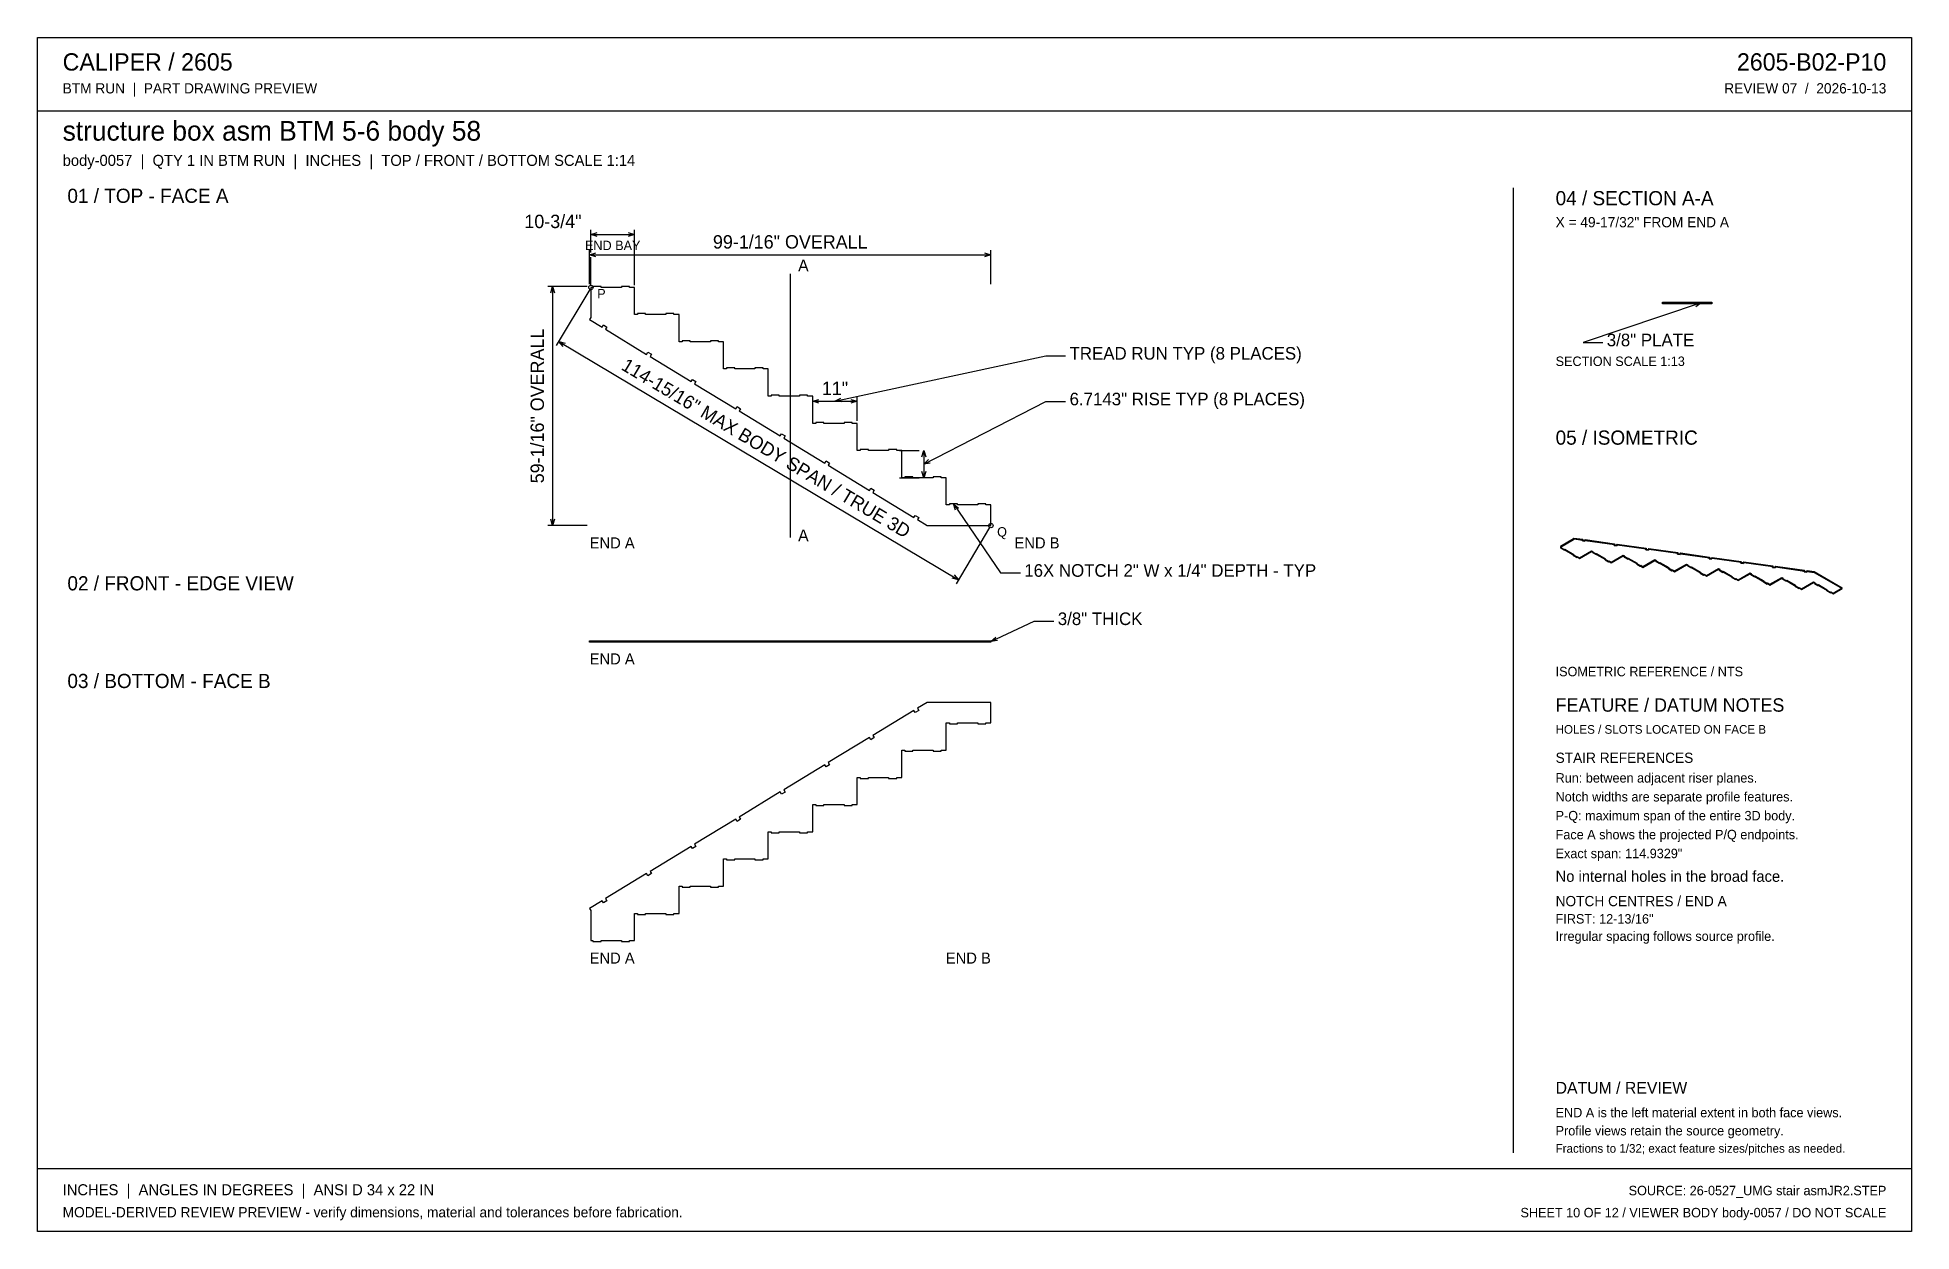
# Model space of a CAD drawing. Header units: inches. Extents: x 7 to 469, y 7 to 301.
import ezdxf
from ezdxf.enums import TextEntityAlignment as Align

# ---------------------------------------------------------------- set-up
doc = ezdxf.new("R2010")
doc.units = ezdxf.units.IN
doc.header["$MEASUREMENT"] = 0

msp = doc.modelspace()

# ---------------------------------------------------------------- linework, layer by layer
at = {"layer": 'ANNOTATION'}
for p, q in [((143.29, 248.31), (143.29, 253.94)), ((143.29, 252.78), (144.84, 253.26)), ((143.29, 252.78), (154.04, 252.78)), ((144.84, 252.29), (143.29, 252.78)), ((152.48, 253.26), (154.04, 252.78)), ((154.04, 252.78), (152.48, 252.29)), ((154.04, 240.28), (154.04, 253.94)), ((142.96, 240.53), (142.96, 248.89)), ((142.96, 247.72), (144.52, 248.21)), ((142.96, 247.72), (242.04, 247.72)), ((144.52, 247.24), (142.96, 247.72)), ((143.29, 240.28), (143.29, 247.14)), ((240.48, 248.21), (242.04, 247.72)), ((242.04, 247.72), (240.48, 247.24)), ((242.04, 240.53), (242.04, 248.89)), ((192.5, 243.06), (192.5, 177.97)), ((142.38, 239.94), (132.66, 239.94)), ((133.34, 238.39), (133.82, 239.94)), ((133.82, 239.94), (133.82, 180.89)), ((133.82, 239.94), (134.31, 238.39)), ((142.99, 239.19), (134.73, 225.33)), ((417.47, 235.85), (388.31, 226.12)), ((415.84, 235.82), (417.47, 235.85)), ((417.47, 235.85), (416.15, 234.9)), ((135.33, 226.33), (234.08, 167.53)), ((136.42, 225.12), (135.33, 226.33)), ((135.33, 226.33), (136.91, 225.95)), ((203.54, 211.57), (255.65, 222.83)), ((255.65, 222.83), (260.51, 222.83)), ((388.31, 226.12), (393.17, 226.12)), ((198.04, 206.71), (198.04, 212.73)), ((198.04, 211.57), (199.59, 212.05)), ((198.04, 211.57), (209.04, 211.57)), ((199.59, 211.08), (198.04, 211.57)), ((203.54, 211.57), (204.96, 212.37)), ((205.16, 211.42), (203.54, 211.57)), ((207.48, 212.05), (209.04, 211.57)), ((209.04, 211.57), (207.48, 211.08)), ((209.04, 206.71), (209.04, 212.73)), ((225.48, 196.05), (255.65, 211.56)), ((255.65, 211.56), (260.51, 211.56)), ((219.45, 199.41), (224.32, 199.41)), ((225, 197.85), (225.48, 199.41)), ((225.48, 199.41), (225.48, 192.69)), ((225.48, 199.41), (225.97, 197.85)), ((225.48, 196.05), (226.64, 197.19)), ((227.09, 196.33), (225.48, 196.05)), ((219.45, 192.69), (224.32, 192.69)), ((225.48, 192.69), (225, 194.25)), ((225.97, 194.25), (225.48, 192.69)), ((232.79, 186.23), (244.45, 169.22)), ((233.27, 184.67), (232.79, 186.23)), ((232.79, 186.23), (234.07, 185.22)), ((142.38, 180.89), (132.66, 180.89)), ((133.82, 180.89), (133.34, 182.45)), ((134.31, 182.45), (133.82, 180.89)), ((241.74, 180.39), (233.48, 166.52)), ((234.08, 167.53), (232.49, 167.9)), ((232.99, 168.74), (234.08, 167.53)), ((244.45, 169.22), (249.32, 169.22)), ((242.04, 152.26), (252.73, 157.31)), ((242.04, 152.26), (243.24, 153.36)), ((252.73, 157.31), (257.59, 157.31)), ((243.65, 152.48), (242.04, 152.26))]:
    msp.add_line(p, q, dxfattribs=at)
for centre in [(143.29, 239.69), (242.04, 180.89)]:
    msp.add_circle(centre, 0.544, dxfattribs=at)
at = {"layer": 'OUTLINE'}
for p, q in [((6.61, 301.39), (469.39, 301.39)), ((6.61, 6.61), (6.61, 301.39)), ((469.39, 301.39), (469.39, 6.61)), ((6.61, 283.31), (469.39, 283.31)), ((371, 264.25), (371, 26.06)), ((143.29, 239.69), (143.29, 232.28)), ((143.79, 239.69), (143.29, 239.69)), ((145.79, 239.94), (143.79, 239.94)), ((143.79, 239.94), (143.79, 239.69)), ((145.79, 239.69), (145.79, 239.94)), ((150.79, 239.69), (145.79, 239.69)), ((152.79, 239.94), (150.79, 239.94)), ((150.79, 239.94), (150.79, 239.69)), ((152.79, 239.69), (152.79, 239.94)), ((154.04, 239.69), (152.79, 239.69)), ((154.04, 232.98), (154.04, 239.69)), ((407.88, 236.06), (420.08, 236.06)), ((407.88, 235.65), (407.88, 236.06)), ((408.46, 235.65), (408.87, 236.06)), ((410.02, 235.65), (410.42, 236.06)), ((411.58, 235.65), (411.98, 236.06)), ((413.13, 235.65), (413.53, 236.06)), ((414.69, 235.65), (415.09, 236.06)), ((416.24, 235.65), (416.65, 236.06)), ((417.8, 235.65), (418.2, 236.06)), ((419.35, 235.65), (419.76, 236.06)), ((420.08, 236.06), (420.08, 235.65)), ((143.29, 232.28), (142.96, 231.75)), ((142.96, 231.75), (146.03, 229.88)), ((154.79, 232.98), (154.04, 232.98)), ((156.79, 233.23), (154.79, 233.23)), ((154.79, 233.23), (154.79, 232.98)), ((156.79, 232.98), (156.79, 233.23)), ((161.79, 232.98), (156.79, 232.98)), ((163.79, 233.23), (161.79, 233.23)), ((161.79, 233.23), (161.79, 232.98)), ((163.79, 232.98), (163.79, 233.23)), ((165.04, 232.98), (163.79, 232.98)), ((165.04, 226.27), (165.04, 232.98)), ((420.08, 235.65), (407.88, 235.65)), ((146.03, 229.88), (146.36, 230.41)), ((146.36, 230.41), (147.22, 229.88)), ((147.22, 229.88), (146.89, 229.35)), ((146.89, 229.35), (157.03, 223.16)), ((157.03, 223.16), (157.36, 223.7)), ((157.36, 223.7), (158.22, 223.17)), ((158.22, 223.17), (157.89, 222.63)), ((157.89, 222.63), (168.03, 216.45)), ((165.79, 226.27), (165.04, 226.27)), ((167.79, 226.52), (165.79, 226.52)), ((165.79, 226.52), (165.79, 226.27)), ((167.79, 226.27), (167.79, 226.52)), ((172.79, 226.27), (167.79, 226.27)), ((174.79, 226.52), (172.79, 226.52)), ((172.79, 226.52), (172.79, 226.27)), ((174.79, 226.27), (174.79, 226.52)), ((176.04, 226.27), (174.79, 226.27)), ((176.04, 219.55), (176.04, 226.27)), ((176.79, 219.55), (176.04, 219.55)), ((178.79, 219.8), (176.79, 219.8)), ((176.79, 219.8), (176.79, 219.55)), ((178.79, 219.55), (178.79, 219.8)), ((183.79, 219.55), (178.79, 219.55)), ((185.79, 219.8), (183.79, 219.8)), ((183.79, 219.8), (183.79, 219.55)), ((185.79, 219.55), (185.79, 219.8)), ((187.04, 219.55), (185.79, 219.55)), ((187.04, 212.84), (187.04, 219.55)), ((168.03, 216.45), (168.36, 216.98)), ((168.36, 216.98), (169.22, 216.45)), ((169.22, 216.45), (168.89, 215.92)), ((168.89, 215.92), (179.03, 209.73)), ((189.79, 213.09), (187.79, 213.09)), ((187.79, 213.09), (187.79, 212.84)), ((189.79, 212.84), (189.79, 213.09)), ((196.79, 213.09), (194.79, 213.09)), ((194.79, 213.09), (194.79, 212.84)), ((196.79, 212.84), (196.79, 213.09)), ((179.03, 209.73), (179.36, 210.27)), ((179.36, 210.27), (180.22, 209.74)), ((180.22, 209.74), (179.89, 209.21)), ((179.89, 209.21), (190.03, 203.02)), ((187.79, 212.84), (187.04, 212.84)), ((194.79, 212.84), (189.79, 212.84)), ((198.04, 212.84), (196.79, 212.84)), ((198.04, 206.12), (198.04, 212.84)), ((198.79, 206.12), (198.04, 206.12)), ((200.79, 206.37), (198.79, 206.37)), ((198.79, 206.37), (198.79, 206.12)), ((200.79, 206.12), (200.79, 206.37)), ((205.79, 206.12), (200.79, 206.12)), ((207.79, 206.37), (205.79, 206.37)), ((205.79, 206.37), (205.79, 206.12)), ((207.79, 206.12), (207.79, 206.37)), ((209.04, 206.12), (207.79, 206.12)), ((209.04, 199.41), (209.04, 206.12)), ((190.03, 203.02), (190.36, 203.55)), ((190.36, 203.55), (191.22, 203.03)), ((191.22, 203.03), (190.89, 202.49)), ((190.89, 202.49), (201.03, 196.3)), ((209.79, 199.41), (209.04, 199.41)), ((211.79, 199.66), (209.79, 199.66)), ((209.79, 199.66), (209.79, 199.41)), ((211.79, 199.41), (211.79, 199.66)), ((216.79, 199.41), (211.79, 199.41)), ((218.79, 199.66), (216.79, 199.66)), ((216.79, 199.66), (216.79, 199.41)), ((218.79, 199.41), (218.79, 199.66)), ((220.04, 199.41), (218.79, 199.41)), ((220.04, 192.69), (220.04, 199.41)), ((201.03, 196.3), (201.36, 196.84)), ((201.36, 196.84), (202.22, 196.31)), ((202.22, 196.31), (201.89, 195.78)), ((201.89, 195.78), (212.03, 189.59)), ((212.03, 189.59), (212.36, 190.12)), ((212.36, 190.12), (213.22, 189.6)), ((220.79, 192.69), (220.04, 192.69)), ((222.79, 192.94), (220.79, 192.94)), ((220.79, 192.94), (220.79, 192.69)), ((222.79, 192.69), (222.79, 192.94)), ((227.79, 192.69), (222.79, 192.69)), ((229.79, 192.94), (227.79, 192.94)), ((227.79, 192.94), (227.79, 192.69)), ((229.79, 192.69), (229.79, 192.94)), ((231.04, 192.69), (229.79, 192.69)), ((231.04, 185.98), (231.04, 192.69)), ((213.22, 189.6), (212.89, 189.06)), ((212.89, 189.06), (223.03, 182.88)), ((231.79, 185.98), (231.04, 185.98)), ((233.79, 186.23), (231.79, 186.23)), ((231.79, 186.23), (231.79, 185.98)), ((233.79, 185.98), (233.79, 186.23)), ((238.79, 185.98), (233.79, 185.98)), ((240.79, 186.23), (238.79, 186.23)), ((238.79, 186.23), (238.79, 185.98)), ((240.79, 185.98), (240.79, 186.23)), ((242.04, 185.98), (240.79, 185.98)), ((242.04, 180.89), (242.04, 185.98)), ((223.03, 182.88), (223.36, 183.41)), ((223.36, 183.41), (224.22, 182.88)), ((224.22, 182.88), (223.89, 182.35)), ((223.89, 182.35), (226.28, 180.89)), ((226.28, 180.89), (242.04, 180.89)), ((385.94, 177.59), (382.67, 175.7)), ((385.94, 177.4), (382.67, 175.51)), ((386.03, 177.81), (385.94, 177.59)), ((386.03, 177.62), (385.94, 177.4)), ((385.94, 177.4), (385.94, 177.59)), ((386.03, 177.62), (386.03, 177.81)), ((386.03, 177.81), (388.22, 177.51)), ((386.03, 177.62), (388.22, 177.32)), ((388.22, 177.51), (388.12, 177.29)), ((388.22, 177.32), (388.12, 177.1)), ((388.12, 177.1), (388.12, 177.29)), ((388.12, 177.29), (388.74, 177.2)), ((388.12, 177.1), (388.74, 177.01)), ((388.22, 177.32), (388.22, 177.51)), ((388.83, 177.42), (388.74, 177.2)), ((388.83, 177.23), (388.74, 177.01)), ((388.74, 177.01), (388.74, 177.2)), ((388.83, 177.42), (396.04, 176.41)), ((388.83, 177.23), (388.83, 177.42)), ((388.83, 177.23), (396.04, 176.22)), ((396.04, 176.41), (395.95, 176.19)), ((396.04, 176.22), (395.95, 176)), ((395.95, 176.19), (396.57, 176.11)), ((395.95, 176), (395.95, 176.19)), ((395.95, 176), (396.57, 175.92)), ((396.04, 176.22), (396.04, 176.41)), ((396.66, 176.33), (396.57, 176.11)), ((396.66, 176.14), (396.57, 175.92)), ((396.57, 175.92), (396.57, 176.11)), ((396.66, 176.14), (396.66, 176.33)), ((396.66, 176.33), (403.87, 175.32)), ((396.66, 176.14), (403.87, 175.13)), ((382.67, 175.7), (382.89, 175.57)), ((382.67, 175.7), (382.67, 175.51)), ((382.67, 175.51), (382.89, 175.38)), ((382.78, 175.51), (382.89, 175.57)), ((382.78, 175.51), (383.66, 175)), ((382.78, 175.32), (382.78, 175.51)), ((382.78, 175.32), (382.89, 175.38)), ((382.78, 175.32), (383.66, 174.81)), ((382.89, 175.38), (382.89, 175.57)), ((383.66, 175), (383.77, 175.06)), ((383.66, 174.81), (383.66, 175)), ((383.66, 174.81), (383.77, 174.87)), ((383.77, 174.87), (383.77, 175.06)), ((383.77, 175.06), (385.98, 173.79)), ((383.77, 174.87), (385.98, 173.6)), ((385.87, 173.72), (385.98, 173.79)), ((385.87, 173.72), (386.75, 173.21)), ((385.87, 173.53), (385.87, 173.72)), ((385.87, 173.53), (385.98, 173.6)), ((385.87, 173.53), (386.75, 173.02)), ((385.98, 173.6), (385.98, 173.79)), ((386.75, 173.21), (386.86, 173.28)), ((386.75, 173.02), (386.75, 173.21)), ((386.75, 173.02), (386.86, 173.09)), ((386.86, 173.28), (387.42, 172.96)), ((386.86, 173.09), (386.86, 173.28)), ((386.86, 173.09), (387.42, 172.77)), ((387.42, 172.96), (390.38, 174.67)), ((387.42, 172.77), (390.38, 174.48)), ((387.42, 172.77), (387.42, 172.96)), ((390.38, 174.67), (390.71, 174.48)), ((390.38, 174.48), (390.38, 174.67)), ((390.38, 174.48), (390.71, 174.29)), ((390.6, 174.42), (390.71, 174.48)), ((390.6, 174.23), (390.6, 174.42)), ((390.6, 174.42), (391.49, 173.91)), ((390.6, 174.23), (390.71, 174.29)), ((390.6, 174.23), (391.49, 173.72)), ((390.71, 174.29), (390.71, 174.48)), ((391.49, 173.91), (391.6, 173.97)), ((391.49, 173.72), (391.49, 173.91)), ((391.49, 173.72), (391.6, 173.78)), ((391.6, 173.78), (391.6, 173.97)), ((391.6, 173.97), (393.81, 172.7)), ((391.6, 173.78), (393.81, 172.5)), ((393.7, 172.63), (393.81, 172.7)), ((393.7, 172.44), (393.7, 172.63)), ((393.7, 172.63), (394.58, 172.12)), ((393.7, 172.44), (393.81, 172.5)), ((393.7, 172.44), (394.58, 171.93)), ((393.81, 172.5), (393.81, 172.7)), ((394.58, 172.12), (394.69, 172.18)), ((394.58, 171.93), (394.58, 172.12)), ((394.58, 171.93), (394.69, 171.99)), ((394.69, 171.99), (394.69, 172.18)), ((394.69, 172.18), (395.24, 171.87)), ((394.69, 171.99), (395.24, 171.67)), ((395.24, 171.87), (398.21, 173.58)), ((395.24, 171.67), (398.21, 173.39)), ((395.24, 171.67), (395.24, 171.87)), ((398.21, 173.39), (398.21, 173.58)), ((398.21, 173.58), (398.54, 173.39)), ((398.21, 173.39), (398.54, 173.2)), ((398.43, 173.32), (398.54, 173.39)), ((398.43, 173.32), (399.31, 172.81)), ((398.43, 173.13), (398.43, 173.32)), ((398.43, 173.13), (398.54, 173.2)), ((398.43, 173.13), (399.31, 172.62)), ((398.54, 173.2), (398.54, 173.39)), ((399.31, 172.81), (399.42, 172.88)), ((399.31, 172.62), (399.31, 172.81)), ((399.31, 172.62), (399.42, 172.69)), ((399.42, 172.69), (399.42, 172.88)), ((399.42, 172.88), (401.63, 171.6)), ((399.42, 172.69), (401.63, 171.41)), ((401.52, 171.54), (401.63, 171.6)), ((401.52, 171.35), (401.52, 171.54)), ((401.52, 171.54), (402.41, 171.03)), ((401.52, 171.35), (401.63, 171.41)), ((401.52, 171.35), (402.41, 170.84)), ((401.63, 171.41), (401.63, 171.6)), ((403.07, 170.77), (406.04, 172.49)), ((403.07, 170.58), (406.04, 172.29)), ((403.87, 175.32), (403.78, 175.1)), ((403.87, 175.13), (403.78, 174.91)), ((403.78, 175.1), (404.39, 175.02)), ((403.78, 174.91), (403.78, 175.1)), ((403.78, 174.91), (404.39, 174.82)), ((403.87, 175.13), (403.87, 175.32)), ((404.48, 175.23), (404.39, 175.02)), ((404.48, 175.04), (404.39, 174.82)), ((404.39, 174.82), (404.39, 175.02)), ((404.48, 175.04), (404.48, 175.23)), ((404.48, 175.23), (411.7, 174.23)), ((404.48, 175.04), (411.7, 174.04)), ((406.04, 172.49), (406.37, 172.29)), ((406.04, 172.29), (406.04, 172.49)), ((406.04, 172.29), (406.37, 172.1)), ((406.26, 172.23), (406.37, 172.29)), ((406.26, 172.04), (406.26, 172.23)), ((406.26, 172.23), (407.14, 171.72)), ((406.26, 172.04), (406.37, 172.1)), ((406.26, 172.04), (407.14, 171.53)), ((406.37, 172.1), (406.37, 172.29)), ((407.14, 171.72), (407.25, 171.78)), ((407.14, 171.53), (407.14, 171.72)), ((407.14, 171.53), (407.25, 171.59)), ((407.25, 171.78), (409.46, 170.51)), ((407.25, 171.59), (407.25, 171.78)), ((407.25, 171.59), (409.46, 170.32)), ((410.9, 169.68), (413.86, 171.39)), ((411.7, 174.23), (411.6, 174.01)), ((411.7, 174.04), (411.6, 173.82)), ((411.6, 174.01), (412.22, 173.92)), ((411.6, 173.82), (411.6, 174.01)), ((411.6, 173.82), (412.22, 173.73)), ((411.7, 174.04), (411.7, 174.23)), ((412.31, 174.14), (412.22, 173.92)), ((412.31, 173.95), (412.22, 173.73)), ((412.22, 173.73), (412.22, 173.92)), ((412.31, 174.14), (419.52, 173.13)), ((412.31, 173.95), (412.31, 174.14)), ((412.31, 173.95), (419.52, 172.94)), ((413.86, 171.2), (413.86, 171.39)), ((413.86, 171.39), (414.19, 171.2)), ((419.52, 173.13), (419.43, 172.91)), ((419.52, 172.94), (419.43, 172.72)), ((419.43, 172.72), (419.43, 172.91)), ((419.43, 172.91), (420.05, 172.83)), ((419.43, 172.72), (420.05, 172.64)), ((419.52, 172.94), (419.52, 173.13)), ((420.14, 173.05), (420.05, 172.83)), ((420.14, 172.86), (420.05, 172.64)), ((420.05, 172.64), (420.05, 172.83)), ((420.14, 172.86), (420.14, 173.05)), ((420.14, 173.05), (427.35, 172.04)), ((420.14, 172.86), (427.35, 171.85)), ((427.35, 172.04), (427.26, 171.82)), ((427.35, 171.85), (427.26, 171.63)), ((427.26, 171.63), (427.26, 171.82)), ((427.26, 171.82), (427.87, 171.74)), ((427.26, 171.63), (427.87, 171.54)), ((427.35, 171.85), (427.35, 172.04)), ((427.96, 171.95), (427.87, 171.74)), ((427.96, 171.76), (427.87, 171.54)), ((427.87, 171.54), (427.87, 171.74)), ((427.96, 171.76), (427.96, 171.95)), ((427.96, 171.95), (435.18, 170.95)), ((427.96, 171.76), (435.18, 170.76)), ((402.41, 171.03), (402.52, 171.09)), ((402.41, 170.84), (402.41, 171.03)), ((402.41, 170.84), (402.52, 170.9)), ((402.52, 170.9), (402.52, 171.09)), ((402.52, 171.09), (403.07, 170.77)), ((402.52, 170.9), (403.07, 170.58)), ((403.07, 170.58), (403.07, 170.77)), ((409.35, 170.44), (409.46, 170.51)), ((409.35, 170.44), (410.23, 169.93)), ((409.35, 170.25), (409.35, 170.44)), ((409.35, 170.25), (409.46, 170.32)), ((409.35, 170.25), (410.23, 169.74)), ((409.46, 170.32), (409.46, 170.51)), ((410.23, 169.93), (410.34, 170)), ((410.23, 169.74), (410.23, 169.93)), ((410.23, 169.74), (410.34, 169.81)), ((410.34, 169.81), (410.34, 170)), ((410.34, 170), (410.9, 169.68)), ((410.34, 169.81), (410.9, 169.49)), ((410.9, 169.49), (413.86, 171.2)), ((410.9, 169.49), (410.9, 169.68)), ((413.86, 171.2), (414.19, 171.01)), ((414.08, 171.14), (414.19, 171.2)), ((414.08, 170.95), (414.08, 171.14)), ((414.08, 171.14), (414.97, 170.63)), ((414.08, 170.95), (414.19, 171.01)), ((414.08, 170.95), (414.97, 170.44)), ((414.19, 171.01), (414.19, 171.2)), ((414.97, 170.63), (415.08, 170.69)), ((414.97, 170.44), (414.97, 170.63)), ((414.97, 170.44), (415.08, 170.5)), ((415.08, 170.69), (417.29, 169.42)), ((415.08, 170.5), (415.08, 170.69)), ((415.08, 170.5), (417.29, 169.22)), ((417.18, 169.35), (417.29, 169.42)), ((417.18, 169.35), (418.06, 168.84)), ((417.18, 169.16), (417.18, 169.35)), ((417.18, 169.16), (417.29, 169.22)), ((417.18, 169.16), (418.06, 168.65)), ((417.29, 169.22), (417.29, 169.42)), ((418.06, 168.84), (418.17, 168.91)), ((418.06, 168.65), (418.06, 168.84)), ((418.06, 168.65), (418.17, 168.71)), ((418.17, 168.91), (418.72, 168.59)), ((418.17, 168.71), (418.17, 168.91)), ((418.17, 168.71), (418.72, 168.39)), ((418.72, 168.59), (421.69, 170.3)), ((418.72, 168.39), (421.69, 170.11)), ((418.72, 168.39), (418.72, 168.59)), ((421.69, 170.11), (421.69, 170.3)), ((421.69, 170.3), (422.02, 170.11)), ((421.69, 170.11), (422.02, 169.92)), ((421.91, 170.04), (422.02, 170.11)), ((421.91, 170.04), (422.79, 169.53)), ((421.91, 169.85), (421.91, 170.04)), ((421.91, 169.85), (422.02, 169.92)), ((421.91, 169.85), (422.79, 169.34)), ((422.02, 169.92), (422.02, 170.11)), ((422.79, 169.53), (422.9, 169.6)), ((422.79, 169.34), (422.79, 169.53)), ((422.79, 169.34), (422.9, 169.41)), ((422.9, 169.6), (425.11, 168.32)), ((422.9, 169.41), (422.9, 169.6)), ((422.9, 169.41), (425.11, 168.13)), ((425, 168.26), (425.11, 168.32)), ((425, 168.26), (425.89, 167.75)), ((425, 168.07), (425, 168.26)), ((425, 168.07), (425.11, 168.13)), ((425, 168.07), (425.89, 167.56)), ((425.11, 168.13), (425.11, 168.32)), ((425.89, 167.75), (426, 167.81)), ((425.89, 167.56), (425.89, 167.75)), ((425.89, 167.56), (426, 167.62)), ((426, 167.62), (426, 167.81)), ((426, 167.81), (426.55, 167.49)), ((426, 167.62), (426.55, 167.3)), ((426.55, 167.49), (429.52, 169.21)), ((426.55, 167.3), (429.52, 169.01)), ((426.55, 167.3), (426.55, 167.49)), ((429.52, 169.21), (429.85, 169.01)), ((429.52, 169.01), (429.52, 169.21)), ((429.52, 169.01), (429.85, 168.82)), ((429.74, 168.95), (429.85, 169.01)), ((429.74, 168.76), (429.74, 168.95)), ((429.74, 168.95), (430.62, 168.44)), ((429.74, 168.76), (429.85, 168.82)), ((429.74, 168.76), (430.62, 168.25)), ((429.85, 168.82), (429.85, 169.01)), ((430.62, 168.44), (430.73, 168.5)), ((430.62, 168.25), (430.62, 168.44)), ((430.62, 168.25), (430.73, 168.31)), ((430.73, 168.5), (432.94, 167.23)), ((430.73, 168.31), (430.73, 168.5)), ((430.73, 168.31), (432.94, 167.04)), ((432.83, 167.16), (432.94, 167.23)), ((432.83, 167.16), (433.71, 166.65)), ((432.83, 166.97), (432.83, 167.16)), ((432.83, 166.97), (432.94, 167.04)), ((432.83, 166.97), (433.71, 166.46)), ((432.94, 167.04), (432.94, 167.23)), ((433.71, 166.65), (433.82, 166.72)), ((433.71, 166.46), (433.71, 166.65)), ((433.82, 166.53), (433.82, 166.72)), ((433.82, 166.72), (434.38, 166.4)), ((434.38, 166.4), (437.34, 168.11)), ((434.38, 166.21), (437.34, 167.92)), ((435.18, 170.95), (435.08, 170.73)), ((435.18, 170.76), (435.08, 170.54)), ((435.08, 170.73), (435.7, 170.64)), ((435.08, 170.54), (435.08, 170.73)), ((435.08, 170.54), (435.7, 170.45)), ((435.18, 170.76), (435.18, 170.95)), ((435.79, 170.86), (435.7, 170.64)), ((435.79, 170.67), (435.7, 170.45)), ((435.7, 170.45), (435.7, 170.64)), ((435.79, 170.86), (443, 169.85)), ((435.79, 170.67), (435.79, 170.86)), ((435.79, 170.67), (443, 169.66)), ((437.34, 168.11), (437.67, 167.92)), ((437.34, 167.92), (437.34, 168.11)), ((437.34, 167.92), (437.67, 167.73)), ((437.56, 167.86), (437.67, 167.92)), ((437.56, 167.86), (438.45, 167.35)), ((437.56, 167.67), (437.56, 167.86)), ((437.56, 167.67), (437.67, 167.73)), ((437.56, 167.67), (438.45, 167.16)), ((437.67, 167.73), (437.67, 167.92)), ((438.45, 167.35), (438.56, 167.41)), ((438.45, 167.16), (438.45, 167.35)), ((438.45, 167.16), (438.56, 167.22)), ((438.56, 167.22), (438.56, 167.41)), ((438.56, 167.41), (440.77, 166.14)), ((438.56, 167.22), (440.77, 165.94)), ((442.2, 165.31), (445.17, 167.02)), ((442.2, 165.12), (445.17, 166.83)), ((443, 169.85), (442.91, 169.63)), ((443, 169.66), (442.91, 169.44)), ((442.91, 169.44), (442.91, 169.63)), ((442.91, 169.63), (443.53, 169.55)), ((442.91, 169.44), (443.53, 169.36)), ((443, 169.66), (443, 169.85)), ((443.62, 169.77), (443.53, 169.55)), ((443.62, 169.58), (443.53, 169.36)), ((443.53, 169.36), (443.53, 169.55)), ((443.62, 169.77), (445.32, 169.53)), ((443.62, 169.58), (443.62, 169.77)), ((443.62, 169.58), (445.32, 169.34)), ((445.17, 166.83), (445.17, 167.02)), ((445.17, 167.02), (445.5, 166.83)), ((445.17, 166.83), (445.5, 166.64)), ((445.32, 169.53), (452.28, 165.51)), ((445.32, 169.34), (445.32, 169.53)), ((445.32, 169.34), (452.28, 165.32)), ((445.39, 166.76), (445.5, 166.83)), ((445.39, 166.76), (446.27, 166.25)), ((445.39, 166.57), (445.39, 166.76)), ((445.39, 166.57), (445.5, 166.64)), ((445.5, 166.64), (445.5, 166.83)), ((433.71, 166.46), (433.82, 166.53)), ((433.82, 166.53), (434.38, 166.21)), ((434.38, 166.21), (434.38, 166.4)), ((440.66, 166.07), (440.77, 166.14)), ((440.66, 165.88), (440.66, 166.07)), ((440.66, 166.07), (441.54, 165.56)), ((440.66, 165.88), (440.77, 165.94)), ((440.66, 165.88), (441.54, 165.37)), ((440.77, 165.94), (440.77, 166.14)), ((441.54, 165.56), (441.65, 165.63)), ((441.54, 165.37), (441.54, 165.56)), ((441.54, 165.37), (441.65, 165.43)), ((441.65, 165.43), (441.65, 165.63)), ((441.65, 165.63), (442.2, 165.31)), ((441.65, 165.43), (442.2, 165.12)), ((442.2, 165.12), (442.2, 165.31)), ((445.39, 166.57), (446.27, 166.06)), ((446.27, 166.25), (446.38, 166.32)), ((446.27, 166.06), (446.27, 166.25)), ((446.27, 166.06), (446.38, 166.13)), ((446.38, 166.13), (446.38, 166.32)), ((446.38, 166.32), (448.59, 165.04)), ((446.38, 166.13), (448.59, 164.85)), ((448.48, 164.98), (448.59, 165.04)), ((448.48, 164.79), (448.48, 164.98)), ((448.48, 164.98), (449.37, 164.47)), ((448.48, 164.79), (448.59, 164.85)), ((448.48, 164.79), (449.37, 164.28)), ((448.59, 164.85), (448.59, 165.04)), ((449.37, 164.47), (449.48, 164.53)), ((449.37, 164.28), (449.37, 164.47)), ((449.37, 164.28), (449.48, 164.34)), ((449.48, 164.34), (449.48, 164.53)), ((449.48, 164.53), (450.03, 164.21)), ((449.48, 164.34), (450.03, 164.02)), ((450.03, 164.21), (452.28, 165.51)), ((450.03, 164.02), (452.28, 165.32)), ((450.03, 164.02), (450.03, 164.21)), ((452.28, 165.32), (452.28, 165.51)), ((142.96, 152.44), (242.04, 152.44)), ((142.96, 152.07), (142.96, 152.44)), ((242.04, 152.07), (142.96, 152.07)), ((242.04, 152.44), (242.04, 152.07)), ((223.03, 135.26), (212.89, 129.08)), ((223.36, 134.73), (223.03, 135.26)), ((224.22, 135.26), (223.36, 134.73)), ((226.28, 137.25), (223.89, 135.79)), ((223.89, 135.79), (224.22, 135.26)), ((242.04, 137.25), (226.28, 137.25)), ((242.04, 132.16), (242.04, 137.25)), ((231.04, 125.45), (231.04, 132.16)), ((231.04, 132.16), (231.79, 132.16)), ((231.79, 132.16), (231.79, 131.91)), ((231.79, 131.91), (233.79, 131.91)), ((233.79, 131.91), (233.79, 132.16)), ((233.79, 132.16), (238.79, 132.16)), ((238.79, 132.16), (238.79, 131.91)), ((238.79, 131.91), (240.79, 131.91)), ((240.79, 131.91), (240.79, 132.16)), ((240.79, 132.16), (242.04, 132.16)), ((212.03, 128.55), (201.89, 122.36)), ((212.36, 128.02), (212.03, 128.55)), ((213.22, 128.54), (212.36, 128.02)), ((212.89, 129.08), (213.22, 128.54)), ((220.04, 118.73), (220.04, 125.45)), ((220.04, 125.45), (220.79, 125.45)), ((220.79, 125.45), (220.79, 125.2)), ((220.79, 125.2), (222.79, 125.2)), ((222.79, 125.2), (222.79, 125.45)), ((222.79, 125.45), (227.79, 125.45)), ((227.79, 125.45), (227.79, 125.2)), ((227.79, 125.2), (229.79, 125.2)), ((229.79, 125.2), (229.79, 125.45)), ((229.79, 125.45), (231.04, 125.45)), ((201.03, 121.84), (190.89, 115.65)), ((201.36, 121.3), (201.03, 121.84)), ((202.22, 121.83), (201.36, 121.3)), ((201.89, 122.36), (202.22, 121.83)), ((209.04, 112.02), (209.04, 118.73)), ((209.04, 118.73), (209.79, 118.73)), ((209.79, 118.73), (209.79, 118.48)), ((209.79, 118.48), (211.79, 118.48)), ((211.79, 118.48), (211.79, 118.73)), ((211.79, 118.73), (216.79, 118.73)), ((216.79, 118.73), (216.79, 118.48)), ((216.79, 118.48), (218.79, 118.48)), ((218.79, 118.48), (218.79, 118.73)), ((218.79, 118.73), (220.04, 118.73)), ((190.03, 115.12), (179.89, 108.93)), ((190.36, 114.59), (190.03, 115.12)), ((191.22, 115.11), (190.36, 114.59)), ((190.89, 115.65), (191.22, 115.11)), ((198.04, 105.3), (198.04, 112.02)), ((198.04, 112.02), (198.79, 112.02)), ((198.79, 112.02), (198.79, 111.77)), ((198.79, 111.77), (200.79, 111.77)), ((200.79, 111.77), (200.79, 112.02)), ((200.79, 112.02), (205.79, 112.02)), ((205.79, 112.02), (205.79, 111.77)), ((205.79, 111.77), (207.79, 111.77)), ((207.79, 111.77), (207.79, 112.02)), ((207.79, 112.02), (209.04, 112.02)), ((179.03, 108.41), (168.89, 102.22)), ((179.36, 107.87), (179.03, 108.41)), ((180.22, 108.4), (179.36, 107.87)), ((179.89, 108.93), (180.22, 108.4)), ((168.89, 102.22), (169.22, 101.69)), ((187.04, 98.59), (187.04, 105.3)), ((187.04, 105.3), (187.79, 105.3)), ((187.79, 105.3), (187.79, 105.05)), ((187.79, 105.05), (189.79, 105.05)), ((189.79, 105.05), (189.79, 105.3)), ((189.79, 105.3), (194.79, 105.3)), ((194.79, 105.3), (194.79, 105.05)), ((194.79, 105.05), (196.79, 105.05)), ((196.79, 105.05), (196.79, 105.3)), ((196.79, 105.3), (198.04, 105.3)), ((168.03, 101.69), (157.89, 95.51)), ((168.36, 101.16), (168.03, 101.69)), ((169.22, 101.69), (168.36, 101.16)), ((176.04, 91.87), (176.04, 98.59)), ((176.04, 98.59), (176.79, 98.59)), ((176.79, 98.59), (176.79, 98.34)), ((176.79, 98.34), (178.79, 98.34)), ((178.79, 98.34), (178.79, 98.59)), ((178.79, 98.59), (183.79, 98.59)), ((183.79, 98.59), (183.79, 98.34)), ((183.79, 98.34), (185.79, 98.34)), ((185.79, 98.34), (185.79, 98.59)), ((185.79, 98.59), (187.04, 98.59)), ((157.03, 94.98), (146.89, 88.79)), ((157.36, 94.44), (157.03, 94.98)), ((158.22, 94.97), (157.36, 94.44)), ((157.89, 95.51), (158.22, 94.97)), ((146.03, 88.26), (142.96, 86.39)), ((146.36, 87.73), (146.03, 88.26)), ((147.22, 88.26), (146.36, 87.73)), ((146.89, 88.79), (147.22, 88.26)), ((165.04, 85.16), (165.04, 91.87)), ((165.04, 91.87), (165.79, 91.87)), ((165.79, 91.87), (165.79, 91.62)), ((165.79, 91.62), (167.79, 91.62)), ((167.79, 91.62), (167.79, 91.87)), ((167.79, 91.87), (172.79, 91.87)), ((172.79, 91.87), (172.79, 91.62)), ((172.79, 91.62), (174.79, 91.62)), ((174.79, 91.62), (174.79, 91.87)), ((174.79, 91.87), (176.04, 91.87)), ((142.96, 86.39), (143.29, 85.86)), ((143.29, 85.86), (143.29, 78.45)), ((154.04, 78.45), (154.04, 85.16)), ((154.04, 85.16), (154.79, 85.16)), ((154.79, 85.16), (154.79, 84.91)), ((154.79, 84.91), (156.79, 84.91)), ((156.79, 84.91), (156.79, 85.16)), ((156.79, 85.16), (161.79, 85.16)), ((161.79, 85.16), (161.79, 84.91)), ((161.79, 84.91), (163.79, 84.91)), ((163.79, 84.91), (163.79, 85.16)), ((163.79, 85.16), (165.04, 85.16)), ((143.29, 78.45), (143.79, 78.45)), ((143.79, 78.45), (143.79, 78.2)), ((143.79, 78.2), (145.79, 78.2)), ((145.79, 78.2), (145.79, 78.45)), ((145.79, 78.45), (150.79, 78.45)), ((150.79, 78.45), (150.79, 78.2)), ((150.79, 78.2), (152.79, 78.2)), ((152.79, 78.2), (152.79, 78.45)), ((152.79, 78.45), (154.04, 78.45)), ((6.61, 22.17), (469.39, 22.17)), ((469.39, 6.61), (6.61, 6.61))]:
    msp.add_line(p, q, dxfattribs=at)

# ---------------------------------------------------------------- texts
at = {"layer": 'ANNOTATION'}
for s, height, p in [('CALIPER / 2605', 4.2778, (12.83, 293.22)), ('BTM RUN  |  PART DRAWING PREVIEW', 2.5278, (12.83, 287.58)), ('structure box asm BTM 5-6 body 58', 4.8611, (12.83, 275.92)), ('body-0057  |  QTY 1 IN BTM RUN  |  INCHES  |  TOP / FRONT / BOTTOM SCALE 1:14', 2.7222, (12.83, 269.69)), ('01 / TOP - FACE A', 3.5, (14, 260.56)), ('04 / SECTION A-A', 3.5, (381.5, 259.97)), ('X = 49-17/32" FROM END A', 2.5278, (381.5, 254.53)), ('A', 2.92, (194.44, 243.64)), ('P', 2.33, (144.84, 236.97)), ('3/8" PLATE', 3.111, (394.14, 225.15)), ('TREAD RUN TYP (8 PLACES)', 3.1111, (261.48, 221.86)), ('SECTION SCALE 1:13', 2.3333, (381.5, 220.29)), ('6.7143" RISE TYP (8 PLACES)', 3.1111, (261.48, 210.58)), ('05 / ISOMETRIC', 3.5, (381.5, 200.86)), ('Q', 2.33, (243.59, 178.17)), ('END A', 2.722, (142.96, 175.25)), ('A', 2.92, (194.44, 177)), ('END B', 2.722, (247.87, 175.25)), ('16X NOTCH 2" W x 1/4" DEPTH - TYP', 3.1111, (250.29, 168.25)), ('02 / FRONT - EDGE VIEW', 3.5, (14, 164.89)), ('3/8" THICK', 3.111, (258.57, 156.33)), ('END A', 2.722, (142.96, 146.62)), ('03 / BOTTOM - FACE B', 3.5, (14, 140.78)), ('ISOMETRIC REFERENCE / NTS', 2.3333, (381.5, 143.69)), ('FEATURE / DATUM NOTES', 3.3056, (381.5, 134.94)), ('HOLES / SLOTS LOCATED ON FACE B', 2.1389, (381.5, 129.5)), ('STAIR REFERENCES', 2.5278, (381.5, 122.31)), ('Run: between adjacent riser planes.', 2.3333, (381.5, 117.44)), ('Notch widths are separate profile features.', 2.3333, (381.5, 112.78)), ('P-Q: maximum span of the entire 3D body.', 2.3333, (381.5, 108.11)), ('Face A shows the projected P/Q endpoints.', 2.3333, (381.5, 103.44)), ('Exact span: 114.9329"', 2.3333, (381.5, 98.78)), ('No internal holes in the broad face.', 2.7222, (381.5, 92.94)), ('NOTCH CENTRES / END A', 2.5278, (381.5, 86.92)), ('FIRST: 12-13/16"', 2.3333, (381.5, 82.64)), ('Irregular spacing follows source profile.', 2.3333, (381.5, 78.36)), ('END A', 2.722, (142.96, 72.75)), ('DATUM / REVIEW', 2.9167, (381.5, 40.64)), ('END A is the left material extent in both face views.', 2.3333, (381.5, 34.81)), ('Profile views retain the source geometry.', 2.3333, (381.5, 30.33)), ('Fractions to 1/32; exact feature sizes/pitches as needed.', 2.1389, (381.5, 26.06)), ('INCHES  |  ANGLES IN DEGREES  |  ANSI D 34 x 22 IN', 2.7222, (12.83, 15.56)), ('MODEL-DERIVED REVIEW PREVIEW - verify dimensions, material and tolerances before fabrication.', 2.5278, (12.83, 10.11))]:
    msp.add_text(s, height=height, dxfattribs=at).set_placement(p)
for s, height, p in [('2605-B02-P10', 4.2778, (463.17, 293.22)), ('REVIEW 07  /  2026-10-13', 2.5278, (463.17, 287.58)), ('10-3/4"', 3.306, (140.95, 254.33)), ('END B', 2.722, (242.04, 72.75)), ('SOURCE: 26-0527_UMG stair asmJR2.STEP', 2.3333, (463.17, 15.56)), ('SHEET 10 OF 12 / VIEWER BODY body-0057 / DO NOT SCALE', 2.3333, (463.17, 10.11))]:
    msp.add_text(s, height=height, dxfattribs=at).set_placement(p, align=Align.RIGHT)
for s, height, p in [('END BAY', 2.333, (148.66, 248.89)), ('99-1/16" OVERALL', 3.3056, (192.5, 249.28)), ('11"', 3.306, (203.54, 213.12))]:
    msp.add_text(s, height=height, dxfattribs=at).set_placement(p, align=Align.CENTER)
for s, rotation, p in [('59-1/16" OVERALL', 90, (131.68, 210.42)), ('114-15/16" MAX BODY SPAN / TRUE 3D', -30.7729, (185.7, 198.6))]:
    msp.add_text(s, height=3.3056, rotation=rotation, dxfattribs=at).set_placement(p, align=Align.CENTER)

doc.saveas('drawing.dxf')
